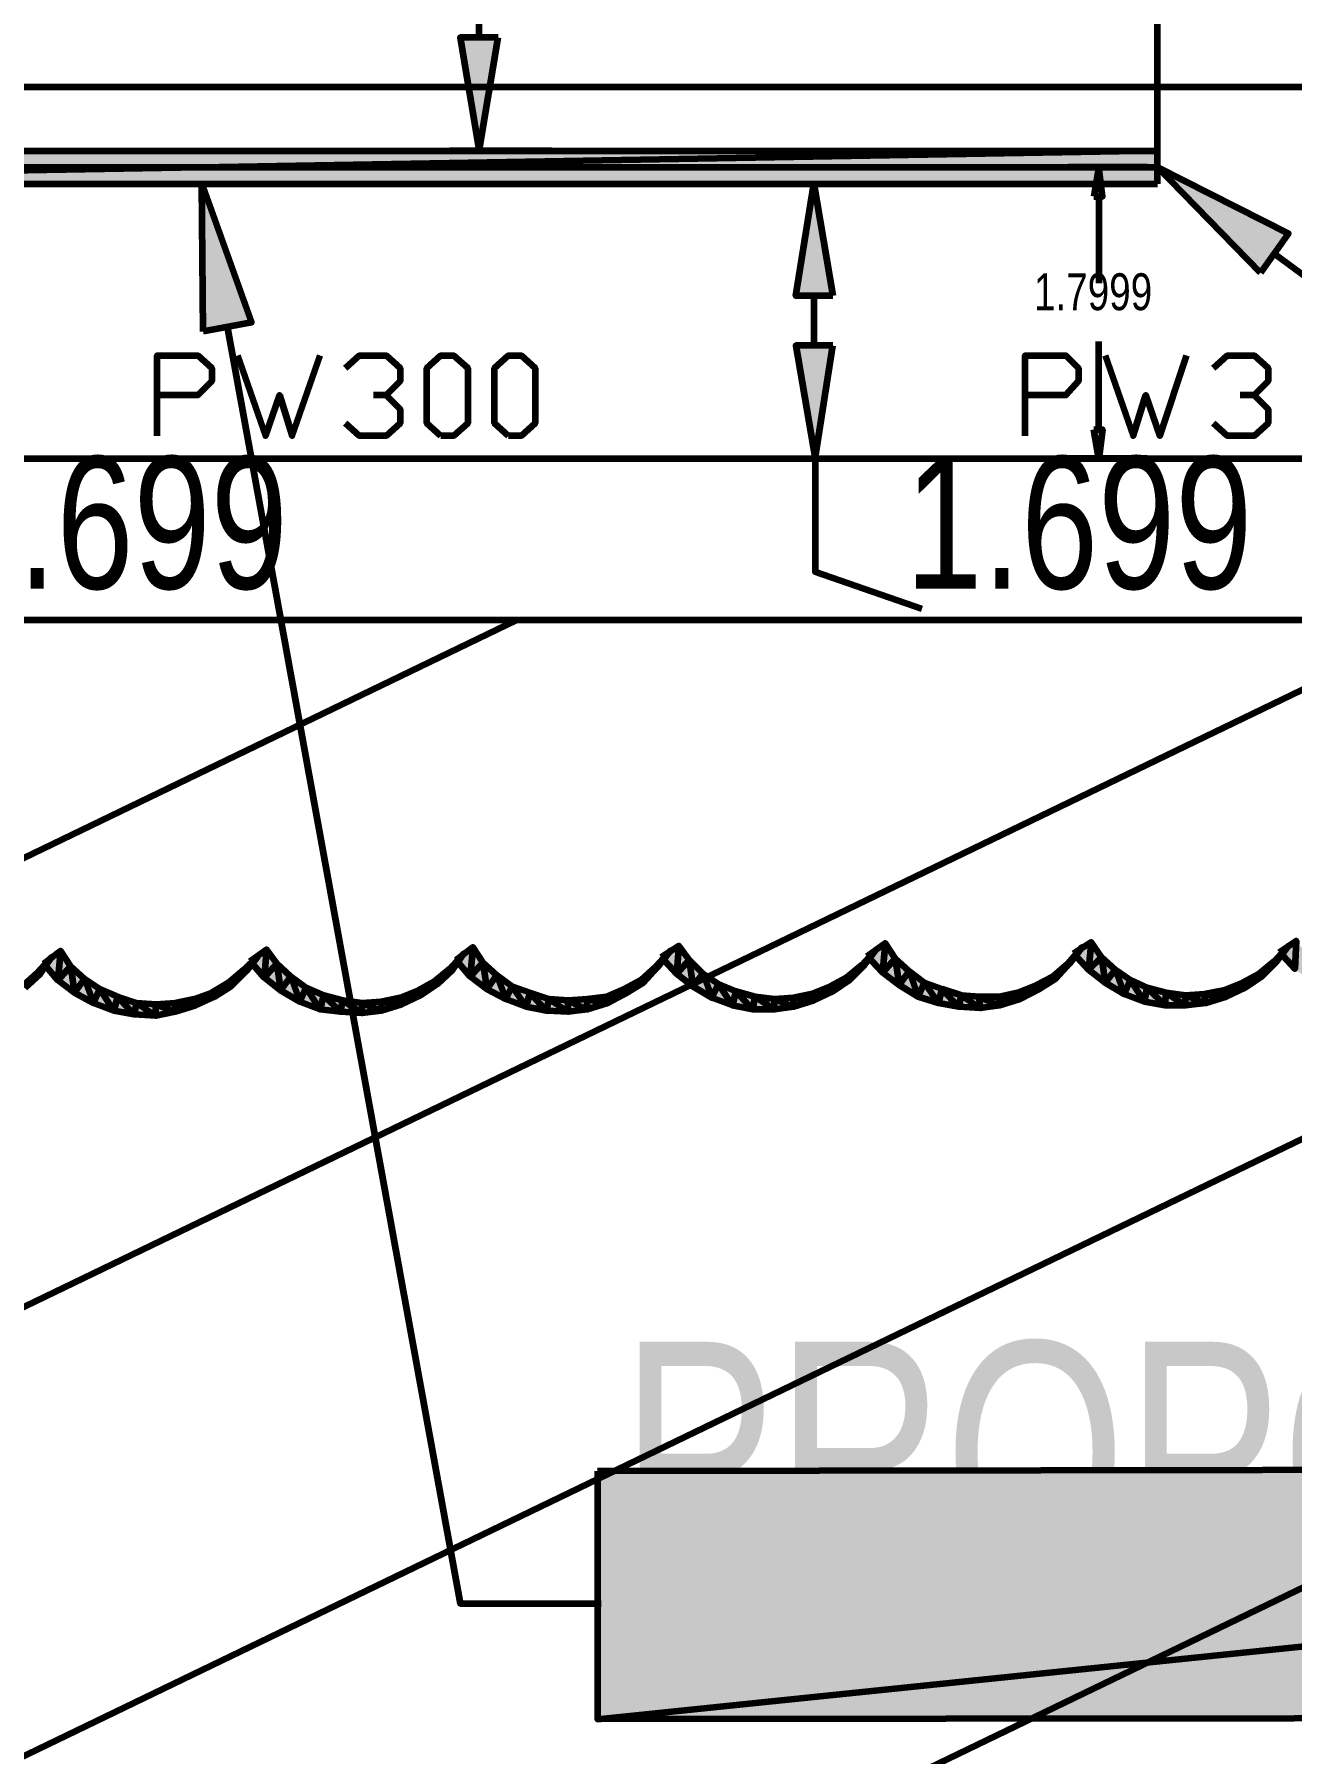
# Model space of a CAD drawing. Header units: inches. Extents: x 13 to 428, y 9 to 297.
# Drawn here: x 214.65 to 244.59, y 170.52 to 211.47 of the extents above; entities that cross this region are included whole.
import ezdxf

# ---------------------------------------------------------------- set-up
doc = ezdxf.new("R2010")
doc.units = ezdxf.units.IN
doc.header["$MEASUREMENT"] = 0
for name, color, linetype, lineweight in [('H', 7, 'CONTINUOUS', 100), ('P', 250, 'CONTINUOUS', 100), ('Text', 250, 'CONTINUOUS', 100)]:
    doc.layers.add(name, color=color, linetype=linetype, lineweight=lineweight)
doc.styles.get("Standard").update_dxf_attribs({"font": 'txt', "width": 0.75})

msp = doc.modelspace()

# ---------------------------------------------------------------- hatches: boundary and pattern name
at = {"layer": 'H', "linetype": 'Continuous'}
for points in [[(225.697, 211.394), (224.788, 211.394), (225.242, 208.697)], [(241.394, 207.909), (241.394, 208.697), (196.242, 207.909), (241.394, 207.909), (241.394, 208.697), (196.242, 207.909), (195.485, 208.697), (241.394, 208.697), (241.394, 207.909), (196.242, 207.909), (195.485, 208.697), (196.242, 197.515), (196.242, 207.909), (241.394, 207.909), (195.485, 208.697), (196.242, 197.515), (195.485, 197.515), (195.485, 208.697)], [(239.879, 207.606), (240.091, 207.606), (240, 208.303)], [(243.848, 205.788), (241.394, 208.303), (244.515, 206.727)], [(218.667, 204.394), (218.636, 207.909), (219.818, 204.606)], [(233.667, 205.242), (232.788, 205.242), (233.212, 207.909)], [(233.667, 204.061), (232.788, 204.061), (233.242, 201.364)], [(239.879, 202.061), (240.091, 202.061), (240, 201.364)], [(214.879, 189.333), (215.273, 189.636), (215.212, 188.939), (214.879, 189.333), (215.273, 189.636), (215.212, 188.939), (215.515, 189.273), (215.273, 189.636), (214.879, 189.333), (215.212, 188.939), (215.515, 189.273), (215.606, 188.636), (215.212, 188.939), (214.879, 189.333), (215.515, 189.273), (215.606, 188.636), (215.848, 188.97), (215.515, 189.273), (214.879, 189.333), (215.606, 188.636), (215.848, 188.97), (216.061, 188.394), (215.606, 188.636), (214.879, 189.333), (215.848, 188.97), (216.061, 188.394), (216.212, 188.727), (215.848, 188.97), (214.879, 189.333), (216.061, 188.394), (216.212, 188.727), (216.545, 188.212), (216.061, 188.394), (214.879, 189.333), (216.212, 188.727), (216.545, 188.212), (216.636, 188.545), (216.212, 188.727), (214.879, 189.333), (216.545, 188.212), (216.636, 188.545), (217.03, 188.121), (216.545, 188.212), (214.879, 189.333), (216.636, 188.545), (217.03, 188.121), (217.091, 188.394), (216.636, 188.545), (214.879, 189.333), (217.03, 188.121), (217.091, 188.394), (217.545, 188.091), (217.03, 188.121), (214.879, 189.333), (217.091, 188.394), (217.545, 188.091), (217.545, 188.364), (217.091, 188.394), (214.879, 189.333), (217.545, 188.091), (217.545, 188.364), (218, 188.182), (217.545, 188.091), (214.879, 189.333), (217.545, 188.364), (218, 188.182), (218, 188.394), (217.545, 188.364), (214.879, 189.333), (218, 188.182), (218, 188.394), (218.485, 188.333), (218, 188.182), (214.879, 189.333), (218, 188.394), (218.485, 188.333), (218.455, 188.485), (218, 188.394), (214.879, 189.333), (218.485, 188.333), (218.455, 188.485), (218.939, 188.545), (218.485, 188.333), (214.879, 189.333), (218.455, 188.485), (218.939, 188.545), (218.879, 188.636), (218.455, 188.485), (214.879, 189.333), (218.939, 188.545), (218.879, 188.636), (219.333, 188.788), (218.939, 188.545), (214.879, 189.333), (218.879, 188.636), (219.333, 188.788), (219.273, 188.879), (218.879, 188.636), (214.879, 189.333), (219.333, 188.788), (219.273, 188.879), (219.697, 189.152), (219.333, 188.788), (214.879, 189.333), (219.273, 188.879), (219.697, 189.152), (219.636, 189.182), (219.273, 188.879), (214.879, 189.333), (219.697, 189.152), (219.636, 189.182), (219.97, 189.515), (219.697, 189.152)], [(219.788, 189.394), (220.182, 189.667), (220.121, 189), (219.788, 189.394), (220.182, 189.667), (220.121, 189), (220.424, 189.333), (220.182, 189.667), (219.788, 189.394), (220.121, 189), (220.424, 189.333), (220.515, 188.697), (220.121, 189), (219.788, 189.394), (220.424, 189.333), (220.515, 188.697), (220.758, 189.03), (220.424, 189.333), (219.788, 189.394), (220.515, 188.697), (220.758, 189.03), (220.97, 188.424), (220.515, 188.697), (219.788, 189.394), (220.758, 189.03), (220.97, 188.424), (221.121, 188.758), (220.758, 189.03), (219.788, 189.394), (220.97, 188.424), (221.121, 188.758), (221.455, 188.242), (220.97, 188.424), (219.788, 189.394), (221.121, 188.758), (221.455, 188.242), (221.545, 188.576), (221.121, 188.758), (219.788, 189.394), (221.455, 188.242), (221.545, 188.576), (221.939, 188.182), (221.455, 188.242), (219.788, 189.394), (221.545, 188.576), (221.939, 188.182), (222, 188.455), (221.545, 188.576), (219.788, 189.394), (221.939, 188.182), (222, 188.455), (222.455, 188.152), (221.939, 188.182), (219.788, 189.394), (222, 188.455), (222.455, 188.152), (222.455, 188.394), (222, 188.455), (219.788, 189.394), (222.455, 188.152), (222.455, 188.394), (222.909, 188.212), (222.455, 188.152), (219.788, 189.394), (222.455, 188.394), (222.909, 188.212), (222.909, 188.424), (222.455, 188.394), (219.788, 189.394), (222.909, 188.212), (222.909, 188.424), (223.394, 188.364), (222.909, 188.212), (219.788, 189.394), (222.909, 188.424), (223.394, 188.364), (223.364, 188.515), (222.909, 188.424), (219.788, 189.394), (223.394, 188.364), (223.364, 188.515), (223.848, 188.576), (223.394, 188.364), (219.788, 189.394), (223.364, 188.515), (223.848, 188.576), (223.788, 188.697), (223.364, 188.515), (219.788, 189.394), (223.848, 188.576), (223.788, 188.697), (224.242, 188.848), (223.848, 188.576), (219.788, 189.394), (223.788, 188.697), (224.242, 188.848), (224.182, 188.909), (223.788, 188.697), (219.788, 189.394), (224.242, 188.848), (224.182, 188.909), (224.606, 189.182), (224.242, 188.848), (219.788, 189.394), (224.182, 188.909), (224.606, 189.182), (224.545, 189.212), (224.182, 188.909), (219.788, 189.394), (224.606, 189.182), (224.545, 189.212), (224.879, 189.576), (224.606, 189.182)], [(224.697, 189.424), (225.091, 189.727), (225.03, 189.03), (224.697, 189.424), (225.091, 189.727), (225.03, 189.03), (225.333, 189.364), (225.091, 189.727), (224.697, 189.424), (225.03, 189.03), (225.333, 189.364), (225.424, 188.727), (225.03, 189.03), (224.697, 189.424), (225.333, 189.364), (225.424, 188.727), (225.667, 189.061), (225.333, 189.364), (224.697, 189.424), (225.424, 188.727), (225.667, 189.061), (225.879, 188.485), (225.424, 188.727), (224.697, 189.424), (225.667, 189.061), (225.879, 188.485), (226.03, 188.788), (225.667, 189.061), (224.697, 189.424), (225.879, 188.485), (226.03, 188.788), (226.364, 188.303), (225.879, 188.485), (224.697, 189.424), (226.03, 188.788), (226.364, 188.303), (226.455, 188.636), (226.03, 188.788), (224.697, 189.424), (226.364, 188.303), (226.455, 188.636), (226.848, 188.212), (226.364, 188.303), (224.697, 189.424), (226.455, 188.636), (226.848, 188.212), (226.909, 188.485), (226.455, 188.636), (224.697, 189.424), (226.848, 188.212), (226.909, 188.485), (227.364, 188.182), (226.848, 188.212), (224.697, 189.424), (226.909, 188.485), (227.364, 188.182), (227.364, 188.455), (226.909, 188.485), (224.697, 189.424), (227.364, 188.182), (227.364, 188.455), (227.818, 188.242), (227.364, 188.182), (224.697, 189.424), (227.364, 188.455), (227.818, 188.242), (227.818, 188.485), (227.364, 188.455), (224.697, 189.424), (227.818, 188.242), (227.818, 188.485), (228.303, 188.394), (227.818, 188.242), (224.697, 189.424), (227.818, 188.485), (228.303, 188.394), (228.273, 188.545), (227.818, 188.485), (224.697, 189.424), (228.303, 188.394), (228.273, 188.545), (228.758, 188.636), (228.303, 188.394), (224.697, 189.424), (228.273, 188.545), (228.758, 188.636), (228.697, 188.727), (228.273, 188.545), (224.697, 189.424), (228.758, 188.636), (228.697, 188.727), (229.152, 188.879), (228.758, 188.636), (224.697, 189.424), (228.697, 188.727), (229.152, 188.879), (229.091, 188.939), (228.697, 188.727), (224.697, 189.424), (229.152, 188.879), (229.091, 188.939), (229.485, 189.242), (229.152, 188.879), (224.697, 189.424), (229.091, 188.939), (229.485, 189.242), (229.455, 189.273), (229.091, 188.939), (224.697, 189.424), (229.485, 189.242), (229.455, 189.273), (229.788, 189.636), (229.485, 189.242)], [(229.576, 189.485), (230, 189.758), (229.939, 189.091), (229.576, 189.485), (230, 189.758), (229.939, 189.091), (230.242, 189.424), (230, 189.758), (229.576, 189.485), (229.939, 189.091), (230.242, 189.424), (230.333, 188.788), (229.939, 189.091), (229.576, 189.485), (230.242, 189.424), (230.333, 188.788), (230.576, 189.091), (230.242, 189.424), (229.576, 189.485), (230.333, 188.788), (230.576, 189.091), (230.788, 188.515), (230.333, 188.788), (229.576, 189.485), (230.576, 189.091), (230.788, 188.515), (230.939, 188.848), (230.576, 189.091), (229.576, 189.485), (230.788, 188.515), (230.939, 188.848), (231.273, 188.333), (230.788, 188.515), (229.576, 189.485), (230.939, 188.848), (231.273, 188.333), (231.364, 188.667), (230.939, 188.848), (229.576, 189.485), (231.273, 188.333), (231.364, 188.667), (231.758, 188.242), (231.273, 188.333), (229.576, 189.485), (231.364, 188.667), (231.758, 188.242), (231.818, 188.545), (231.364, 188.667), (229.576, 189.485), (231.758, 188.242), (231.818, 188.545), (232.273, 188.242), (231.758, 188.242), (229.576, 189.485), (231.818, 188.545), (232.273, 188.242), (232.273, 188.485), (231.818, 188.545), (229.576, 189.485), (232.273, 188.242), (232.273, 188.485), (232.727, 188.303), (232.273, 188.242), (229.576, 189.485), (232.273, 188.485), (232.727, 188.303), (232.727, 188.515), (232.273, 188.485), (229.576, 189.485), (232.727, 188.303), (232.727, 188.515), (233.212, 188.455), (232.727, 188.303), (229.576, 189.485), (232.727, 188.515), (233.212, 188.455), (233.152, 188.606), (232.727, 188.515), (229.576, 189.485), (233.212, 188.455), (233.152, 188.606), (233.667, 188.667), (233.212, 188.455), (229.576, 189.485), (233.152, 188.606), (233.667, 188.667), (233.606, 188.788), (233.152, 188.606), (229.576, 189.485), (233.667, 188.667), (233.606, 188.788), (234.061, 188.939), (233.667, 188.667), (229.576, 189.485), (233.606, 188.788), (234.061, 188.939), (234, 189), (233.606, 188.788), (229.576, 189.485), (234.061, 188.939), (234, 189), (234.394, 189.273), (234.061, 188.939), (229.576, 189.485), (234, 189), (234.394, 189.273), (234.364, 189.303), (234, 189), (229.576, 189.485), (234.394, 189.273), (234.364, 189.303), (234.697, 189.667), (234.394, 189.273)], [(234.485, 189.515), (234.909, 189.818), (234.848, 189.121), (234.485, 189.515), (234.909, 189.818), (234.848, 189.121), (235.152, 189.455), (234.909, 189.818), (234.485, 189.515), (234.848, 189.121), (235.152, 189.455), (235.242, 188.818), (234.848, 189.121), (234.485, 189.515), (235.152, 189.455), (235.242, 188.818), (235.485, 189.152), (235.152, 189.455), (234.485, 189.515), (235.242, 188.818), (235.485, 189.152), (235.697, 188.545), (235.242, 188.818), (234.485, 189.515), (235.485, 189.152), (235.697, 188.545), (235.848, 188.879), (235.485, 189.152), (234.485, 189.515), (235.697, 188.545), (235.848, 188.879), (236.182, 188.394), (235.697, 188.545), (234.485, 189.515), (235.848, 188.879), (236.182, 188.394), (236.273, 188.727), (235.848, 188.879), (234.485, 189.515), (236.182, 188.394), (236.273, 188.727), (236.667, 188.303), (236.182, 188.394), (234.485, 189.515), (236.273, 188.727), (236.667, 188.303), (236.727, 188.576), (236.273, 188.727), (234.485, 189.515), (236.667, 188.303), (236.727, 188.576), (237.182, 188.273), (236.667, 188.303), (234.485, 189.515), (236.727, 188.576), (237.182, 188.273), (237.152, 188.545), (236.727, 188.576), (234.485, 189.515), (237.182, 188.273), (237.152, 188.545), (237.636, 188.333), (237.182, 188.273), (234.485, 189.515), (237.152, 188.545), (237.636, 188.333), (237.636, 188.545), (237.152, 188.545), (234.485, 189.515), (237.636, 188.333), (237.636, 188.545), (238.121, 188.485), (237.636, 188.333), (234.485, 189.515), (237.636, 188.545), (238.121, 188.485), (238.061, 188.636), (237.636, 188.545), (234.485, 189.515), (238.121, 188.485), (238.061, 188.636), (238.576, 188.727), (238.121, 188.485), (234.485, 189.515), (238.061, 188.636), (238.576, 188.727), (238.515, 188.818), (238.061, 188.636), (234.485, 189.515), (238.576, 188.727), (238.515, 188.818), (238.97, 188.97), (238.576, 188.727), (234.485, 189.515), (238.515, 188.818), (238.97, 188.97), (238.909, 189.03), (238.515, 188.818), (234.485, 189.515), (238.97, 188.97), (238.909, 189.03), (239.303, 189.333), (238.97, 188.97), (234.485, 189.515), (238.909, 189.03), (239.303, 189.333), (239.273, 189.333), (238.909, 189.03), (234.485, 189.515), (239.303, 189.333), (239.273, 189.333), (239.606, 189.727), (239.303, 189.333)], [(239.394, 189.576), (239.818, 189.848), (239.758, 189.182), (239.394, 189.576), (239.818, 189.848), (239.758, 189.182), (240.061, 189.485), (239.818, 189.848), (239.394, 189.576), (239.758, 189.182), (240.061, 189.485), (240.152, 188.879), (239.758, 189.182), (239.394, 189.576), (240.061, 189.485), (240.152, 188.879), (240.394, 189.182), (240.061, 189.485), (239.394, 189.576), (240.152, 188.879), (240.394, 189.182), (240.606, 188.606), (240.152, 188.879), (239.394, 189.576), (240.394, 189.182), (240.606, 188.606), (240.758, 188.939), (240.394, 189.182), (239.394, 189.576), (240.606, 188.606), (240.758, 188.939), (241.091, 188.424), (240.606, 188.606), (239.394, 189.576), (240.758, 188.939), (241.091, 188.424), (241.152, 188.758), (240.758, 188.939), (239.394, 189.576), (241.091, 188.424), (241.152, 188.758), (241.576, 188.333), (241.091, 188.424), (239.394, 189.576), (241.152, 188.758), (241.576, 188.333), (241.606, 188.636), (241.152, 188.758), (239.394, 189.576), (241.576, 188.333), (241.606, 188.636), (242.061, 188.333), (241.576, 188.333), (239.394, 189.576), (241.606, 188.636), (242.061, 188.333), (242.061, 188.576), (241.606, 188.636), (239.394, 189.576), (242.061, 188.333), (242.061, 188.576), (242.545, 188.394), (242.061, 188.333), (239.394, 189.576), (242.061, 188.576), (242.545, 188.394), (242.515, 188.606), (242.061, 188.576), (239.394, 189.576), (242.545, 188.394), (242.515, 188.606), (243.03, 188.545), (242.545, 188.394), (239.394, 189.576), (242.515, 188.606), (243.03, 188.545), (242.97, 188.697), (242.515, 188.606), (239.394, 189.576), (243.03, 188.545), (242.97, 188.697), (243.485, 188.758), (243.03, 188.545), (239.394, 189.576), (242.97, 188.697), (243.485, 188.758), (243.424, 188.879), (242.97, 188.697), (239.394, 189.576), (243.485, 188.758), (243.424, 188.879), (243.879, 189.03), (243.485, 188.758), (239.394, 189.576), (243.424, 188.879), (243.879, 189.03), (243.818, 189.091), (243.424, 188.879), (239.394, 189.576), (243.879, 189.03), (243.818, 189.091), (244.212, 189.364), (243.879, 189.03), (239.394, 189.576), (243.818, 189.091), (244.212, 189.364), (244.182, 189.394), (243.818, 189.091), (239.394, 189.576), (244.212, 189.364), (244.182, 189.394), (244.515, 189.758), (244.212, 189.364)], [(244.303, 189.606), (244.697, 189.879), (244.667, 189.212), (244.303, 189.606), (244.697, 189.879), (244.667, 189.212), (244.97, 189.545), (244.697, 189.879), (244.303, 189.606), (244.667, 189.212), (244.97, 189.545), (245.061, 188.909), (244.667, 189.212), (244.303, 189.606), (244.97, 189.545), (245.061, 188.909), (245.303, 189.242), (244.97, 189.545), (244.303, 189.606), (245.061, 188.909), (245.303, 189.242), (245.515, 188.636), (245.061, 188.909), (244.303, 189.606), (245.303, 189.242), (245.515, 188.636), (245.667, 188.97), (245.303, 189.242), (244.303, 189.606), (245.515, 188.636), (245.667, 188.97), (246, 188.485), (245.515, 188.636), (244.303, 189.606), (245.667, 188.97), (246, 188.485), (246.061, 188.788), (245.667, 188.97), (244.303, 189.606), (246, 188.485), (246.061, 188.788), (246.455, 188.394), (246, 188.485), (244.303, 189.606), (246.061, 188.788), (246.455, 188.394), (246.515, 188.667), (246.061, 188.788), (244.303, 189.606), (246.455, 188.394), (246.515, 188.667), (246.97, 188.364), (246.455, 188.394), (244.303, 189.606), (246.515, 188.667), (246.97, 188.364), (246.97, 188.636), (246.515, 188.667), (244.303, 189.606), (246.97, 188.364), (246.97, 188.636), (247.455, 188.424), (246.97, 188.364), (244.303, 189.606), (246.97, 188.636), (247.455, 188.424), (247.424, 188.636), (246.97, 188.636), (244.303, 189.606), (247.455, 188.424), (247.424, 188.636), (247.939, 188.576), (247.455, 188.424), (244.303, 189.606), (247.424, 188.636), (247.939, 188.576), (247.879, 188.727), (247.424, 188.636), (244.303, 189.606), (247.939, 188.576), (247.879, 188.727), (248.394, 188.788), (247.939, 188.576), (244.303, 189.606), (247.879, 188.727), (248.394, 188.788), (248.333, 188.909), (247.879, 188.727), (244.303, 189.606), (248.394, 188.788), (248.333, 188.909), (248.788, 189.061), (248.394, 188.788), (244.303, 189.606), (248.333, 188.909), (248.788, 189.061), (248.727, 189.121), (248.333, 188.909), (244.303, 189.606), (248.788, 189.061), (248.727, 189.121), (249.121, 189.424), (248.788, 189.061), (244.303, 189.606), (248.727, 189.121), (249.121, 189.424), (249.091, 189.424), (248.727, 189.121), (244.303, 189.606), (249.121, 189.424), (249.091, 189.424), (249.424, 189.818), (249.121, 189.424)], [(209.97, 189.303), (210.364, 189.576), (210.303, 188.909), (209.97, 189.303), (210.364, 189.576), (210.303, 188.909), (210.606, 189.242), (210.364, 189.576), (209.97, 189.303), (210.303, 188.909), (210.606, 189.242), (210.697, 188.606), (210.303, 188.909), (209.97, 189.303), (210.606, 189.242), (210.697, 188.606), (210.939, 188.939), (210.606, 189.242), (209.97, 189.303), (210.697, 188.606), (210.939, 188.939), (211.152, 188.333), (210.697, 188.606), (209.97, 189.303), (210.939, 188.939), (211.152, 188.333), (211.303, 188.667), (210.939, 188.939), (209.97, 189.303), (211.152, 188.333), (211.303, 188.667), (211.636, 188.182), (211.152, 188.333), (209.97, 189.303), (211.303, 188.667), (211.636, 188.182), (211.727, 188.485), (211.303, 188.667), (209.97, 189.303), (211.636, 188.182), (211.727, 188.485), (212.121, 188.091), (211.636, 188.182), (209.97, 189.303), (211.727, 188.485), (212.121, 188.091), (212.182, 188.364), (211.727, 188.485), (209.97, 189.303), (212.121, 188.091), (212.182, 188.364), (212.636, 188.061), (212.121, 188.091), (209.97, 189.303), (212.182, 188.364), (212.636, 188.061), (212.636, 188.333), (212.182, 188.364), (209.97, 189.303), (212.636, 188.061), (212.636, 188.333), (213.121, 188.121), (212.636, 188.061), (209.97, 189.303), (212.636, 188.333), (213.121, 188.121), (213.091, 188.333), (212.636, 188.333), (209.97, 189.303), (213.121, 188.121), (213.091, 188.333), (213.576, 188.273), (213.121, 188.121), (209.97, 189.303), (213.091, 188.333), (213.576, 188.273), (213.545, 188.424), (213.091, 188.333), (209.97, 189.303), (213.576, 188.273), (213.545, 188.424), (214.03, 188.485), (213.576, 188.273), (209.97, 189.303), (213.545, 188.424), (214.03, 188.485), (213.97, 188.606), (213.545, 188.424), (209.97, 189.303), (214.03, 188.485), (213.97, 188.606), (214.424, 188.758), (214.03, 188.485), (209.97, 189.303), (213.97, 188.606), (214.424, 188.758), (214.394, 188.818), (213.97, 188.606), (209.97, 189.303), (214.424, 188.758), (214.394, 188.818), (214.788, 189.091), (214.424, 188.758), (209.97, 189.303), (214.394, 188.818), (214.788, 189.091), (214.727, 189.121), (214.394, 188.818), (209.97, 189.303), (214.788, 189.091), (214.727, 189.121), (215.061, 189.485), (214.788, 189.091)], [(228.061, 171.333), (286.121, 177.333), (228.061, 177.242), (228.061, 171.333), (286.121, 177.333), (286.121, 171.394)]]:
    msp.add_hatch(color=0, dxfattribs=at).paths.add_polyline_path(points)

# ---------------------------------------------------------------- linework, layer by layer
at = {"layer": 'P', "color": 213, "linetype": 'Continuous'}
msp.add_lwpolyline([(195.848, 197.515), (195.848, 208.303), (241.394, 208.303), (241.394, 224.879)], dxfattribs=at)
at = {"layer": 'P', "color": 0, "linetype": 'Continuous'}
for points in [[(225.242, 211.394), (225.242, 212.848)], [(225.697, 211.394), (224.788, 211.394), (225.242, 208.697), (225.697, 211.394)], [(241.394, 208.697), (196.242, 207.909), (195.485, 208.697), (241.394, 208.697)], [(241.394, 207.909), (241.394, 208.697), (196.242, 207.909), (241.394, 207.909)], [(226.97, 208.697), (224.545, 208.697)], [(241.152, 208.303), (239.273, 208.303)], [(239.879, 207.606), (240.091, 207.606), (240, 208.303), (239.879, 207.606)], [(241.394, 208.303), (241.394, 208.303)], [(243.848, 205.788), (241.394, 208.303), (244.515, 206.727), (243.848, 205.788)], [(218.667, 204.394), (218.636, 207.909), (219.818, 204.606), (218.667, 204.394)], [(231.091, 207.909), (233.909, 207.909)], [(233.667, 205.242), (232.788, 205.242), (233.212, 207.909), (233.667, 205.242)], [(240, 207.606), (240, 205.545)], [(244.182, 206.242), (262.424, 192.788), (265.879, 192.818)], [(233.212, 205.242), (233.212, 204.061)], [(219.242, 204.515), (224.788, 174.091), (228.152, 174.091)], [(233.667, 204.061), (232.788, 204.061), (233.242, 201.364), (233.667, 204.061)], [(240, 202.061), (240, 204.152)], [(239.879, 202.061), (240.091, 202.061), (240, 201.364), (239.879, 202.061)], [(231.091, 201.364), (233.909, 201.364)], [(233.242, 201.364), (233.242, 198.667), (235.788, 197.788)], [(241.152, 201.364), (239.273, 201.364)], [(345.727, 197.515), (30.848, 197.515)], [(65.909, 120.152), (226.121, 197.515)], [(88.061, 120.152), (248.273, 197.515)], [(110.212, 120.152), (270.424, 197.515)], [(132.364, 120.152), (292.576, 197.515)], [(214.879, 189.333), (215.273, 189.636), (215.212, 188.939), (214.879, 189.333)], [(215.273, 189.636), (215.212, 188.939), (215.515, 189.273), (215.273, 189.636)], [(219.788, 189.394), (220.182, 189.667), (220.121, 189), (219.788, 189.394)], [(220.182, 189.667), (220.121, 189), (220.424, 189.333), (220.182, 189.667)], [(224.697, 189.424), (225.091, 189.727), (225.03, 189.03), (224.697, 189.424)], [(225.091, 189.727), (225.03, 189.03), (225.333, 189.364), (225.091, 189.727)], [(229.485, 189.242), (229.455, 189.273), (229.788, 189.636), (229.485, 189.242)], [(229.576, 189.485), (230, 189.758), (229.939, 189.091), (229.576, 189.485)], [(230, 189.758), (229.939, 189.091), (230.242, 189.424), (230, 189.758)], [(234.394, 189.273), (234.364, 189.303), (234.697, 189.667), (234.394, 189.273)], [(234.485, 189.515), (234.909, 189.818), (234.848, 189.121), (234.485, 189.515)], [(234.909, 189.818), (234.848, 189.121), (235.152, 189.455), (234.909, 189.818)], [(239.303, 189.333), (239.273, 189.333), (239.606, 189.727), (239.303, 189.333)], [(239.394, 189.576), (239.818, 189.848), (239.758, 189.182), (239.394, 189.576)], [(239.818, 189.848), (239.758, 189.182), (240.061, 189.485), (239.818, 189.848)], [(244.212, 189.364), (244.182, 189.394), (244.515, 189.758), (244.212, 189.364)], [(244.303, 189.606), (244.697, 189.879), (244.667, 189.212), (244.303, 189.606)], [(214.788, 189.091), (214.727, 189.121), (215.061, 189.485), (214.788, 189.091)], [(215.212, 188.939), (215.515, 189.273), (215.606, 188.636), (215.212, 188.939)], [(215.515, 189.273), (215.606, 188.636), (215.848, 188.97), (215.515, 189.273)], [(219.697, 189.152), (219.636, 189.182), (219.97, 189.515), (219.697, 189.152)], [(220.121, 189), (220.424, 189.333), (220.515, 188.697), (220.121, 189)], [(220.424, 189.333), (220.515, 188.697), (220.758, 189.03), (220.424, 189.333)], [(224.182, 188.909), (224.606, 189.182), (224.545, 189.212), (224.182, 188.909)], [(224.606, 189.182), (224.545, 189.212), (224.879, 189.576), (224.606, 189.182)], [(225.03, 189.03), (225.333, 189.364), (225.424, 188.727), (225.03, 189.03)], [(225.333, 189.364), (225.424, 188.727), (225.667, 189.061), (225.333, 189.364)], [(229.091, 188.939), (229.485, 189.242), (229.455, 189.273), (229.091, 188.939)], [(229.152, 188.879), (229.091, 188.939), (229.485, 189.242), (229.152, 188.879)], [(229.939, 189.091), (230.242, 189.424), (230.333, 188.788), (229.939, 189.091)], [(230.242, 189.424), (230.333, 188.788), (230.576, 189.091), (230.242, 189.424)], [(234, 189), (234.394, 189.273), (234.364, 189.303), (234, 189)], [(234.061, 188.939), (234, 189), (234.394, 189.273), (234.061, 188.939)], [(234.848, 189.121), (235.152, 189.455), (235.242, 188.818), (234.848, 189.121)], [(235.152, 189.455), (235.242, 188.818), (235.485, 189.152), (235.152, 189.455)], [(238.97, 188.97), (238.909, 189.03), (239.303, 189.333), (238.97, 188.97)], [(238.909, 189.03), (239.303, 189.333), (239.273, 189.333), (238.909, 189.03)], [(239.758, 189.182), (240.061, 189.485), (240.152, 188.879), (239.758, 189.182)], [(240.061, 189.485), (240.152, 188.879), (240.394, 189.182), (240.061, 189.485)], [(243.818, 189.091), (244.212, 189.364), (244.182, 189.394), (243.818, 189.091)], [(243.879, 189.03), (243.818, 189.091), (244.212, 189.364), (243.879, 189.03)], [(214.394, 188.818), (214.788, 189.091), (214.727, 189.121), (214.394, 188.818)], [(214.424, 188.758), (214.394, 188.818), (214.788, 189.091), (214.424, 188.758)], [(215.606, 188.636), (215.848, 188.97), (216.061, 188.394), (215.606, 188.636)], [(215.848, 188.97), (216.061, 188.394), (216.212, 188.727), (215.848, 188.97)], [(218.879, 188.636), (219.333, 188.788), (219.273, 188.879), (218.879, 188.636)], [(219.273, 188.879), (219.697, 189.152), (219.636, 189.182), (219.273, 188.879)], [(219.333, 188.788), (219.273, 188.879), (219.697, 189.152), (219.333, 188.788)], [(220.515, 188.697), (220.758, 189.03), (220.97, 188.424), (220.515, 188.697)], [(220.758, 189.03), (220.97, 188.424), (221.121, 188.758), (220.758, 189.03)], [(223.788, 188.697), (224.242, 188.848), (224.182, 188.909), (223.788, 188.697)], [(223.848, 188.576), (223.788, 188.697), (224.242, 188.848), (223.848, 188.576)], [(224.242, 188.848), (224.182, 188.909), (224.606, 189.182), (224.242, 188.848)], [(225.424, 188.727), (225.667, 189.061), (225.879, 188.485), (225.424, 188.727)], [(225.667, 189.061), (225.879, 188.485), (226.03, 188.788), (225.667, 189.061)], [(228.697, 188.727), (229.152, 188.879), (229.091, 188.939), (228.697, 188.727)], [(228.758, 188.636), (228.697, 188.727), (229.152, 188.879), (228.758, 188.636)], [(230.333, 188.788), (230.576, 189.091), (230.788, 188.515), (230.333, 188.788)], [(230.576, 189.091), (230.788, 188.515), (230.939, 188.848), (230.576, 189.091)], [(230.788, 188.515), (230.939, 188.848), (231.273, 188.333), (230.788, 188.515)], [(230.939, 188.848), (231.273, 188.333), (231.364, 188.667), (230.939, 188.848)], [(233.606, 188.788), (234.061, 188.939), (234, 189), (233.606, 188.788)], [(233.667, 188.667), (233.606, 188.788), (234.061, 188.939), (233.667, 188.667)], [(235.242, 188.818), (235.485, 189.152), (235.697, 188.545), (235.242, 188.818)], [(235.485, 189.152), (235.697, 188.545), (235.848, 188.879), (235.485, 189.152)], [(235.697, 188.545), (235.848, 188.879), (236.182, 188.394), (235.697, 188.545)], [(235.848, 188.879), (236.182, 188.394), (236.273, 188.727), (235.848, 188.879)], [(238.061, 188.636), (238.576, 188.727), (238.515, 188.818), (238.061, 188.636)], [(238.515, 188.818), (238.97, 188.97), (238.909, 189.03), (238.515, 188.818)], [(238.576, 188.727), (238.515, 188.818), (238.97, 188.97), (238.576, 188.727)], [(240.152, 188.879), (240.394, 189.182), (240.606, 188.606), (240.152, 188.879)], [(240.394, 189.182), (240.606, 188.606), (240.758, 188.939), (240.394, 189.182)], [(240.606, 188.606), (240.758, 188.939), (241.091, 188.424), (240.606, 188.606)], [(240.758, 188.939), (241.091, 188.424), (241.152, 188.758), (240.758, 188.939)], [(242.97, 188.697), (243.485, 188.758), (243.424, 188.879), (242.97, 188.697)], [(243.424, 188.879), (243.879, 189.03), (243.818, 189.091), (243.424, 188.879)], [(243.485, 188.758), (243.424, 188.879), (243.879, 189.03), (243.485, 188.758)], [(216.061, 188.394), (216.212, 188.727), (216.545, 188.212), (216.061, 188.394)], [(216.212, 188.727), (216.545, 188.212), (216.636, 188.545), (216.212, 188.727)], [(216.545, 188.212), (216.636, 188.545), (217.03, 188.121), (216.545, 188.212)], [(216.636, 188.545), (217.03, 188.121), (217.091, 188.394), (216.636, 188.545)], [(217.03, 188.121), (217.091, 188.394), (217.545, 188.091), (217.03, 188.121)], [(217.091, 188.394), (217.545, 188.091), (217.545, 188.364), (217.091, 188.394)], [(217.545, 188.364), (218, 188.182), (218, 188.394), (217.545, 188.364)], [(218, 188.394), (218.485, 188.333), (218.455, 188.485), (218, 188.394)], [(218, 188.182), (218, 188.394), (218.485, 188.333), (218, 188.182)], [(218.455, 188.485), (218.939, 188.545), (218.879, 188.636), (218.455, 188.485)], [(218.485, 188.333), (218.455, 188.485), (218.939, 188.545), (218.485, 188.333)], [(218.939, 188.545), (218.879, 188.636), (219.333, 188.788), (218.939, 188.545)], [(220.97, 188.424), (221.121, 188.758), (221.455, 188.242), (220.97, 188.424)], [(221.121, 188.758), (221.455, 188.242), (221.545, 188.576), (221.121, 188.758)], [(221.455, 188.242), (221.545, 188.576), (221.939, 188.182), (221.455, 188.242)], [(221.545, 188.576), (221.939, 188.182), (222, 188.455), (221.545, 188.576)], [(221.939, 188.182), (222, 188.455), (222.455, 188.152), (221.939, 188.182)], [(222, 188.455), (222.455, 188.152), (222.455, 188.394), (222, 188.455)], [(222.455, 188.394), (222.909, 188.212), (222.909, 188.424), (222.455, 188.394)], [(222.455, 188.152), (222.455, 188.394), (222.909, 188.212), (222.455, 188.152)], [(222.909, 188.424), (223.394, 188.364), (223.364, 188.515), (222.909, 188.424)], [(222.909, 188.212), (222.909, 188.424), (223.394, 188.364), (222.909, 188.212)], [(223.364, 188.515), (223.848, 188.576), (223.788, 188.697), (223.364, 188.515)], [(223.394, 188.364), (223.364, 188.515), (223.848, 188.576), (223.394, 188.364)], [(225.879, 188.485), (226.03, 188.788), (226.364, 188.303), (225.879, 188.485)], [(226.03, 188.788), (226.364, 188.303), (226.455, 188.636), (226.03, 188.788)], [(226.364, 188.303), (226.455, 188.636), (226.848, 188.212), (226.364, 188.303)], [(226.455, 188.636), (226.848, 188.212), (226.909, 188.485), (226.455, 188.636)], [(226.848, 188.212), (226.909, 188.485), (227.364, 188.182), (226.848, 188.212)], [(226.909, 188.485), (227.364, 188.182), (227.364, 188.455), (226.909, 188.485)], [(227.364, 188.455), (227.818, 188.242), (227.818, 188.485), (227.364, 188.455)], [(227.364, 188.182), (227.364, 188.455), (227.818, 188.242), (227.364, 188.182)], [(227.818, 188.485), (228.303, 188.394), (228.273, 188.545), (227.818, 188.485)], [(227.818, 188.242), (227.818, 188.485), (228.303, 188.394), (227.818, 188.242)], [(228.273, 188.545), (228.758, 188.636), (228.697, 188.727), (228.273, 188.545)], [(228.303, 188.394), (228.273, 188.545), (228.758, 188.636), (228.303, 188.394)], [(231.273, 188.333), (231.364, 188.667), (231.758, 188.242), (231.273, 188.333)], [(231.364, 188.667), (231.758, 188.242), (231.818, 188.545), (231.364, 188.667)], [(231.758, 188.242), (231.818, 188.545), (232.273, 188.242), (231.758, 188.242)], [(231.818, 188.545), (232.273, 188.242), (232.273, 188.485), (231.818, 188.545)], [(232.273, 188.485), (232.727, 188.303), (232.727, 188.515), (232.273, 188.485)], [(232.273, 188.242), (232.273, 188.485), (232.727, 188.303), (232.273, 188.242)], [(232.727, 188.515), (233.212, 188.455), (233.152, 188.606), (232.727, 188.515)], [(232.727, 188.303), (232.727, 188.515), (233.212, 188.455), (232.727, 188.303)], [(233.152, 188.606), (233.667, 188.667), (233.606, 188.788), (233.152, 188.606)], [(233.212, 188.455), (233.152, 188.606), (233.667, 188.667), (233.212, 188.455)], [(236.182, 188.394), (236.273, 188.727), (236.667, 188.303), (236.182, 188.394)], [(236.273, 188.727), (236.667, 188.303), (236.727, 188.576), (236.273, 188.727)], [(236.667, 188.303), (236.727, 188.576), (237.182, 188.273), (236.667, 188.303)], [(236.727, 188.576), (237.182, 188.273), (237.152, 188.545), (236.727, 188.576)], [(237.182, 188.273), (237.152, 188.545), (237.636, 188.333), (237.182, 188.273)], [(237.152, 188.545), (237.636, 188.333), (237.636, 188.545), (237.152, 188.545)], [(237.636, 188.545), (238.121, 188.485), (238.061, 188.636), (237.636, 188.545)], [(237.636, 188.333), (237.636, 188.545), (238.121, 188.485), (237.636, 188.333)], [(238.121, 188.485), (238.061, 188.636), (238.576, 188.727), (238.121, 188.485)], [(241.091, 188.424), (241.152, 188.758), (241.576, 188.333), (241.091, 188.424)], [(241.152, 188.758), (241.576, 188.333), (241.606, 188.636), (241.152, 188.758)], [(241.576, 188.333), (241.606, 188.636), (242.061, 188.333), (241.576, 188.333)], [(241.606, 188.636), (242.061, 188.333), (242.061, 188.576), (241.606, 188.636)], [(242.061, 188.576), (242.545, 188.394), (242.515, 188.606), (242.061, 188.576)], [(242.061, 188.333), (242.061, 188.576), (242.545, 188.394), (242.061, 188.333)], [(242.515, 188.606), (243.03, 188.545), (242.97, 188.697), (242.515, 188.606)], [(242.545, 188.394), (242.515, 188.606), (243.03, 188.545), (242.545, 188.394)], [(243.03, 188.545), (242.97, 188.697), (243.485, 188.758), (243.03, 188.545)], [(217.545, 188.091), (217.545, 188.364), (218, 188.182), (217.545, 188.091)]]:
    msp.add_lwpolyline(points, dxfattribs=at)
at = {"layer": 'P', "color": 253, "linetype": 'Continuous'}
for points in [[(345.727, 210.212), (67.152, 210.212), (30.848, 210.212)], [(219.636, 197.515), (216.758, 197.515)], [(236.97, 197.515), (222.545, 197.515)], [(242.758, 197.515), (239.879, 197.515)]]:
    msp.add_lwpolyline(points, dxfattribs=at)
at = {"layer": 'P', "color": 1, "linetype": 'Continuous'}
for points in [[(217.576, 201.909), (217.576, 203.818), (218.545, 203.818), (218.879, 203.515), (218.879, 203.212), (218.545, 202.879), (217.576, 202.879)], [(217.576, 201.909), (217.576, 203.818), (218.545, 203.818), (218.879, 203.515), (218.879, 203.212), (218.545, 202.879), (217.576, 202.879)], [(219.485, 203.818), (220.152, 201.909), (220.485, 202.879), (220.788, 201.909), (221.455, 203.818)], [(219.485, 203.818), (220.152, 201.909), (220.485, 202.879), (220.788, 201.909), (221.455, 203.818)], [(222.061, 203.515), (222.394, 203.818), (223.03, 203.818), (223.364, 203.515), (223.364, 203.212), (223.03, 202.879), (222.727, 202.879)], [(222.061, 203.515), (222.394, 203.818), (223.03, 203.818), (223.364, 203.515), (223.364, 203.212), (223.03, 202.879), (222.727, 202.879)], [(224.333, 201.909), (224, 202.212), (224, 203.515), (224.333, 203.818), (224.636, 203.818), (224.97, 203.515), (224.97, 202.212), (224.636, 201.909), (224.333, 201.909)], [(224.333, 201.909), (224, 202.212), (224, 203.515), (224.333, 203.818), (224.636, 203.818), (224.97, 203.515), (224.97, 202.212), (224.636, 201.909), (224.333, 201.909)], [(225.939, 201.909), (225.606, 202.212), (225.606, 203.515), (225.939, 203.818), (226.242, 203.818), (226.576, 203.515), (226.576, 202.212), (226.242, 201.909), (225.939, 201.909)], [(225.939, 201.909), (225.606, 202.212), (225.606, 203.515), (225.939, 203.818), (226.242, 203.818), (226.576, 203.515), (226.576, 202.212), (226.242, 201.909), (225.939, 201.909)], [(238.242, 201.909), (238.242, 203.818), (239.212, 203.818), (239.515, 203.515), (239.515, 203.212), (239.212, 202.879), (238.242, 202.879)], [(238.242, 201.909), (238.242, 203.818), (239.212, 203.818), (239.515, 203.515), (239.515, 203.212), (239.212, 202.879), (238.242, 202.879)], [(240.152, 203.818), (240.818, 201.909), (241.121, 202.879), (241.455, 201.909), (242.091, 203.818)], [(240.152, 203.818), (240.818, 201.909), (241.121, 202.879), (241.455, 201.909), (242.091, 203.818)], [(242.727, 203.515), (243.061, 203.818), (243.697, 203.818), (244.03, 203.515), (244.03, 203.212), (243.697, 202.879), (243.364, 202.879)], [(242.727, 203.515), (243.061, 203.818), (243.697, 203.818), (244.03, 203.515), (244.03, 203.212), (243.697, 202.879), (243.364, 202.879)], [(223.03, 202.879), (223.364, 202.545), (223.364, 202.212), (223.03, 201.909), (222.394, 201.909), (222.061, 202.212)], [(223.03, 202.879), (223.364, 202.545), (223.364, 202.212), (223.03, 201.909), (222.394, 201.909), (222.061, 202.212)], [(243.697, 202.879), (244.03, 202.545), (244.03, 202.212), (243.697, 201.909), (243.061, 201.909), (242.727, 202.212)], [(243.697, 202.879), (244.03, 202.545), (244.03, 202.212), (243.697, 201.909), (243.061, 201.909), (242.727, 202.212)], [(196.909, 201.364), (206.061, 201.364), (212.939, 201.364), (217.576, 201.364)], [(196.909, 201.364), (206.061, 201.364), (212.939, 201.364), (217.576, 201.364)], [(217.576, 201.364), (233.576, 201.364), (238.242, 201.364)], [(217.576, 201.364), (233.576, 201.364), (238.242, 201.364)], [(238.242, 201.364), (244.576, 201.364), (254.242, 201.364), (258.909, 201.364)], [(238.242, 201.364), (244.576, 201.364), (254.242, 201.364), (258.909, 201.364)]]:
    msp.add_lwpolyline(points, dxfattribs=at)
at = {"layer": 'P', "color": 254, "linetype": 'Continuous'}
for points in [[(228.061, 177.242), (228.061, 171.333), (286.121, 177.333), (228.061, 177.242)], [(228.061, 171.333), (286.121, 177.333), (286.121, 171.394), (228.061, 171.333)]]:
    msp.add_lwpolyline(points, dxfattribs=at)

# ---------------------------------------------------------------- texts
at = {"layer": 'Text', "color": 0, "linetype": 'Continuous', "attachment_point": 4}
for s, insert, char_height, width in [('{\\fHelvetica|b0|i0|c1|p15;1.7999}', (238.455, 205.333), 0.87879, 5.81818), ('{\\fHelvetica|b0|i0|c1|p15;1.699}', (212.424, 199.818), 3.15152, 16.15152), ('{\\fHelvetica|b0|i0|c1|p15;1.699}', (235.394, 199.818), 3.15152, 16.15152), ('{\\fHelvetica|b0|i0|c1|p15;PROPOSED GAS LINE}', (228.606, 177.636), 5.30303, 91.51515)]:
    msp.add_mtext(s, dxfattribs=dict(at, insert=insert, char_height=char_height, width=width))

doc.saveas('drawing.dxf')
